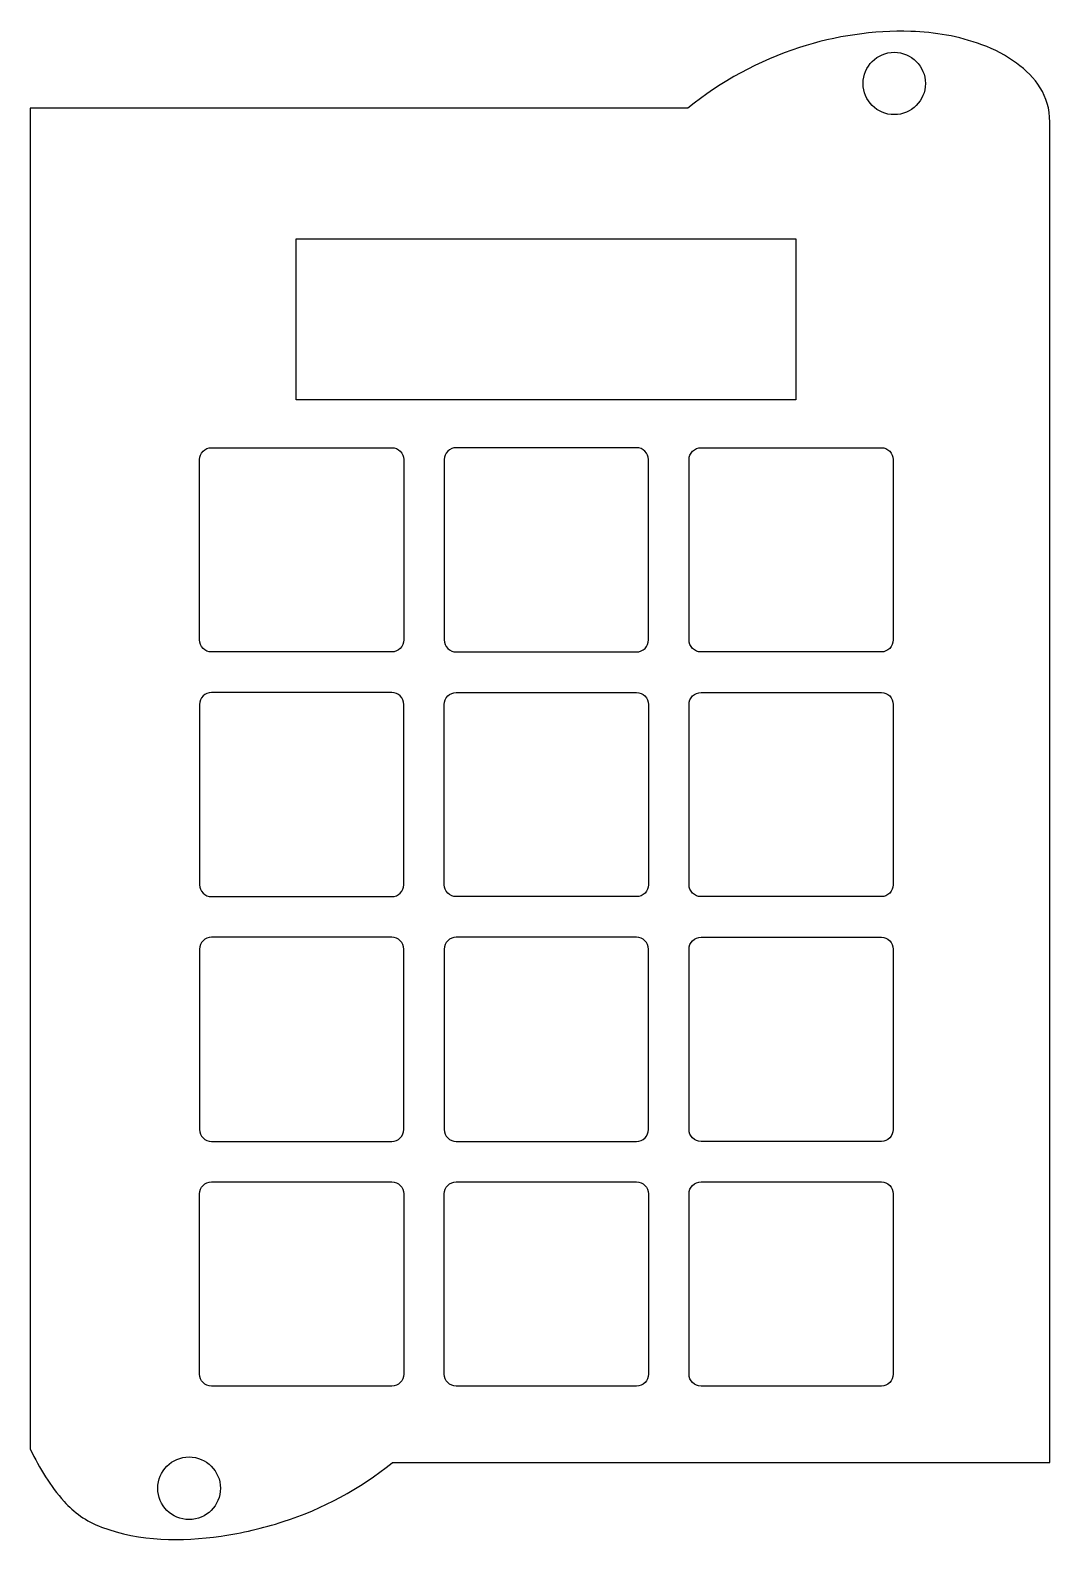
# Model space of a CAD drawing. Header units: millimetres. Extents: x -2 to 77, y -4 to 113.
import ezdxf

# ---------------------------------------------------------------- set-up
doc = ezdxf.new("R2010")
doc.units = ezdxf.units.MM
doc.layers.add('CUTOUTS', color=1, linetype='CONTINUOUS')
doc.layers.add('PERIMETER', color=5, linetype='CONTINUOUS')

msp = doc.modelspace()

# ---------------------------------------------------------------- linework, layer by layer
at = {"layer": 'CUTOUTS'}
msp.add_lwpolyline([(18.58, 96.93), (57.37, 96.93), (57.37, 84.45), (18.58, 84.45)], close=True, dxfattribs=at)
for points in [[(26.92, 79.8), (26.92, 65.8, -0.414214), (26, 64.87), (12, 64.87, -0.414214), (11.07, 65.8), (11.07, 79.8, -0.414214), (12, 80.72), (26, 80.72, -0.414214)], [(30.07, 65.8, 0.414214), (31, 64.87), (45, 64.87, 0.414214), (45.92, 65.8), (45.92, 79.8, 0.414214), (45, 80.72), (31, 80.72, 0.414214), (30.07, 79.8)], [(50, 80.72), (64, 80.72, -0.414214), (64.92, 79.8), (64.92, 65.8, -0.414214), (64, 64.87), (50, 64.87, -0.414214), (49.07, 65.8), (49.07, 79.8, -0.414214)], [(26, 45.87, 0.414214), (26.92, 46.8), (26.92, 60.8, 0.414214), (26, 61.72), (12, 61.72, 0.414214), (11.07, 60.8), (11.07, 46.8, 0.414214), (12, 45.87)], [(30.07, 46.8), (30.07, 60.8, -0.414214), (31, 61.72), (45, 61.72, -0.414214), (45.92, 60.8), (45.92, 46.8, -0.414214), (45, 45.87), (31, 45.87, -0.414214)], [(50, 61.72), (64, 61.72, -0.414214), (64.92, 60.8), (64.92, 46.8, -0.414214), (64, 45.87), (50, 45.87, -0.414214), (49.07, 46.8), (49.07, 60.8, -0.414214)], [(26, 26.87, 0.414214), (26.92, 27.8), (26.92, 41.8, 0.414214), (26, 42.72), (12, 42.72, 0.414214), (11.07, 41.8), (11.07, 27.8, 0.414214), (12, 26.87)], [(45.92, 41.8, 0.414214), (45, 42.72), (31, 42.72, 0.414214), (30.07, 41.8), (30.07, 27.8, 0.414214), (31, 26.87), (45, 26.87, 0.414214), (45.92, 27.8)], [(50, 42.72), (64, 42.72, -0.414214), (64.92, 41.8), (64.92, 27.8, -0.414214), (64, 26.87), (50, 26.87, -0.414214), (49.07, 27.8), (49.07, 41.8, -0.414214)], [(12, 23.72), (26, 23.72, -0.414214), (26.92, 22.8), (26.92, 8.8, -0.414214), (26, 7.87), (12, 7.87, -0.414214), (11.07, 8.8), (11.07, 22.8, -0.414214)], [(31, 23.72), (45, 23.72, -0.414214), (45.92, 22.8), (45.92, 8.8, -0.414214), (45, 7.87), (31, 7.87, -0.414214), (30.07, 8.8), (30.07, 22.8, -0.414214)], [(49.07, 8.8), (49.07, 22.8, -0.414214), (50, 23.72), (64, 23.72, -0.414214), (64.92, 22.8), (64.92, 8.8, -0.414214), (64, 7.87), (50, 7.87, -0.414214)]]:
    msp.add_lwpolyline(points, format="xyb", close=True, dxfattribs=at)
for centre, radius in [((65, 109), 2.42), ((10.26, -0.06), 2.43)]:
    msp.add_circle(centre, radius, dxfattribs=at)
at = {"layer": 'PERIMETER'}
for p, q in [((66.29, 113.04), (66.28, 113.04)), ((71.81, 112.01), (71.8, 112.01)), ((71.8, 112.01), (71.8, 112.01)), ((48.97, 107.08), (-2.08, 107.08)), ((-2.08, 107.08), (-2.08, 2.98)), ((77.08, 1.93), (77.08, 106)), ((26.03, 1.93), (77.08, 1.93))]:
    msp.add_line(p, q, dxfattribs=at)
for centre, radius, start, end in [((65.88, 86.31), 26.78, 107.9304, 129.1587), ((9.38, 22.63), 26.57, 287.9304, 308.8035)]:
    msp.add_arc(centre, radius, start, end, dxfattribs=at)
for points, knots in [([(66.28, 113.04), (66.28, 113.04), (66.28, 113.04), (66.28, 113.04), (63.38, 113.13), (60.46, 112.7), (57.64, 111.79)], [-0.6088693, -0.6088693, -0.6088693, -0.6088693, -0.6088637, -0.6088637, -0.6088637, 0, 0, 0, 0]), ([(77.08, 106), (77.08, 108.07), (75.96, 109.5), (74.49, 110.58), (73.69, 111.17), (72.8, 111.64), (71.81, 112.01)], [0, 0, 0, 0, 0.649423, 0.649423, 0.649423, 1, 1, 1, 1]), ([(-2.08, 2.98), (-2.07, 2.98), (-2.07, 2.97), (-2.07, 2.97), (-1.33, 1.49), (-0.52, 0.09), (0.55, -1.08), (1.32, -1.92), (2.25, -2.62), (3.45, -3.07)], [-0.002085, -0.002085, -0.002085, -0.002085, 0, 0, 0, 0.582635, 0.582635, 0.582635, 1, 1, 1, 1]), ([(3.45, -3.07), (6.48, -4.19), (9.63, -4.21), (12.74, -3.77), (14.36, -3.53), (15.97, -3.16), (17.56, -2.65)], [-1, -1, -1, -1, -0.343501, -0.343501, -0.343501, 0, 0, 0, 0])]:
    msp.add_open_spline(points, degree=3, knots=knots, dxfattribs=at)
msp.add_open_spline([(71.8, 112.01), (69.99, 112.68), (68.15, 112.98), (66.29, 113.04)], degree=3, dxfattribs=at)

doc.saveas('drawing.dxf')
